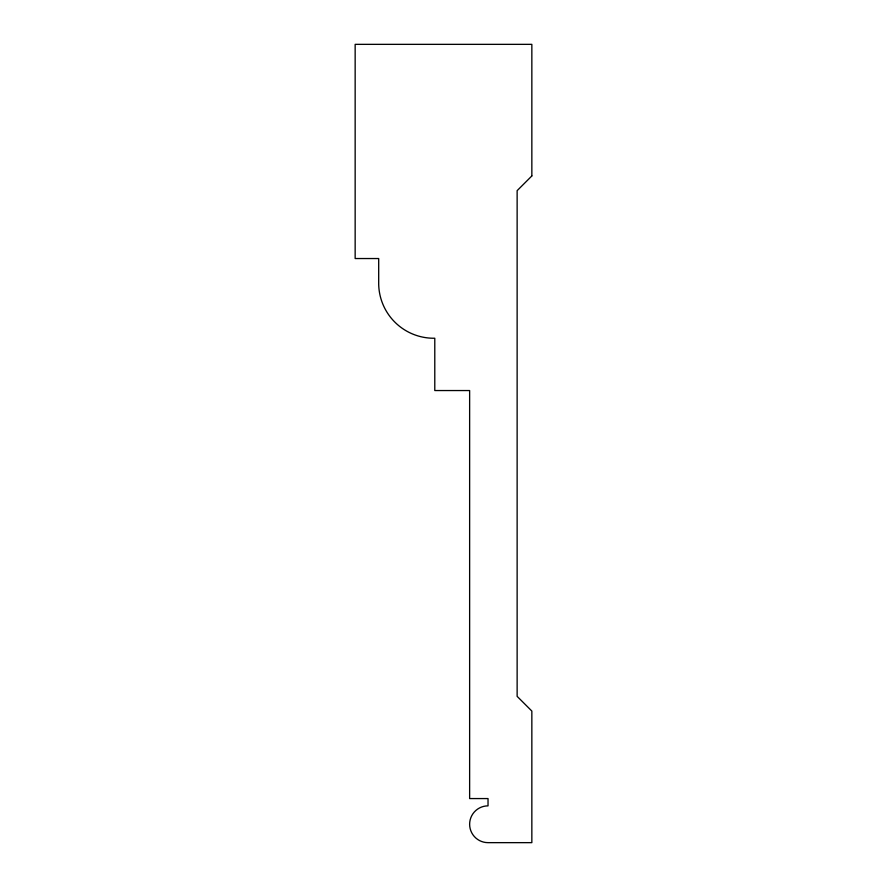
<?xml version="1.0" encoding="UTF-8"?>
<svg xmlns="http://www.w3.org/2000/svg" width="887" height="887" viewBox="0 0 887 887"><rect width="100%" height="100%" fill="white"/><g stroke="black" fill="none" stroke-linecap="round" stroke-linejoin="round"><path stroke-width="1.33" d="M531.845 175.936L517.132 190.65L517.132 696.35L531.845 711.064L531.845 842.65L488.027 842.65A18.394 18.394 0 0 1 469.633 824.256A18.394 18.394 0 0 1 488.027 805.862L488.027 798.566L469.633 798.566L469.633 390.546L434.785 390.546L434.785 338.235A55.116 55.116 0 0 1 378.694 284.394L378.694 258.538L355.155 258.538L355.155 44.35L531.845 44.35L531.845 175.936"/></g></svg>
